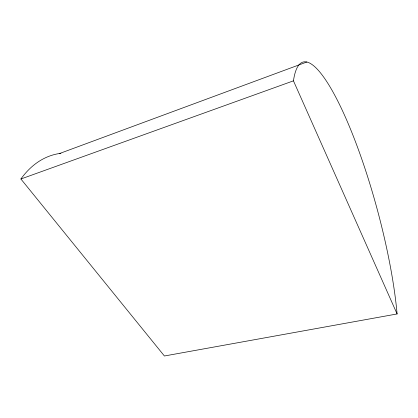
<?xml version="1.0" encoding="UTF-8"?>
<svg xmlns="http://www.w3.org/2000/svg" width="418" height="418" viewBox="0 0 418 418"><rect width="100%" height="100%" fill="white"/><g stroke="black" fill="none" stroke-linecap="round" stroke-linejoin="round"><path stroke-width="0.63" d="M59.654 153.484L306.849 62.01M20.9 178.998L293.452 80.841A162.027 33.194 74.9 0 1 345.2 116.711A162.027 33.194 74.9 0 1 397.1 313.955L164.405 355.99L20.9 178.998A132.809 82.194 77.4 0 1 60.923 153.307M293.452 80.841L397.1 313.955"/></g></svg>
